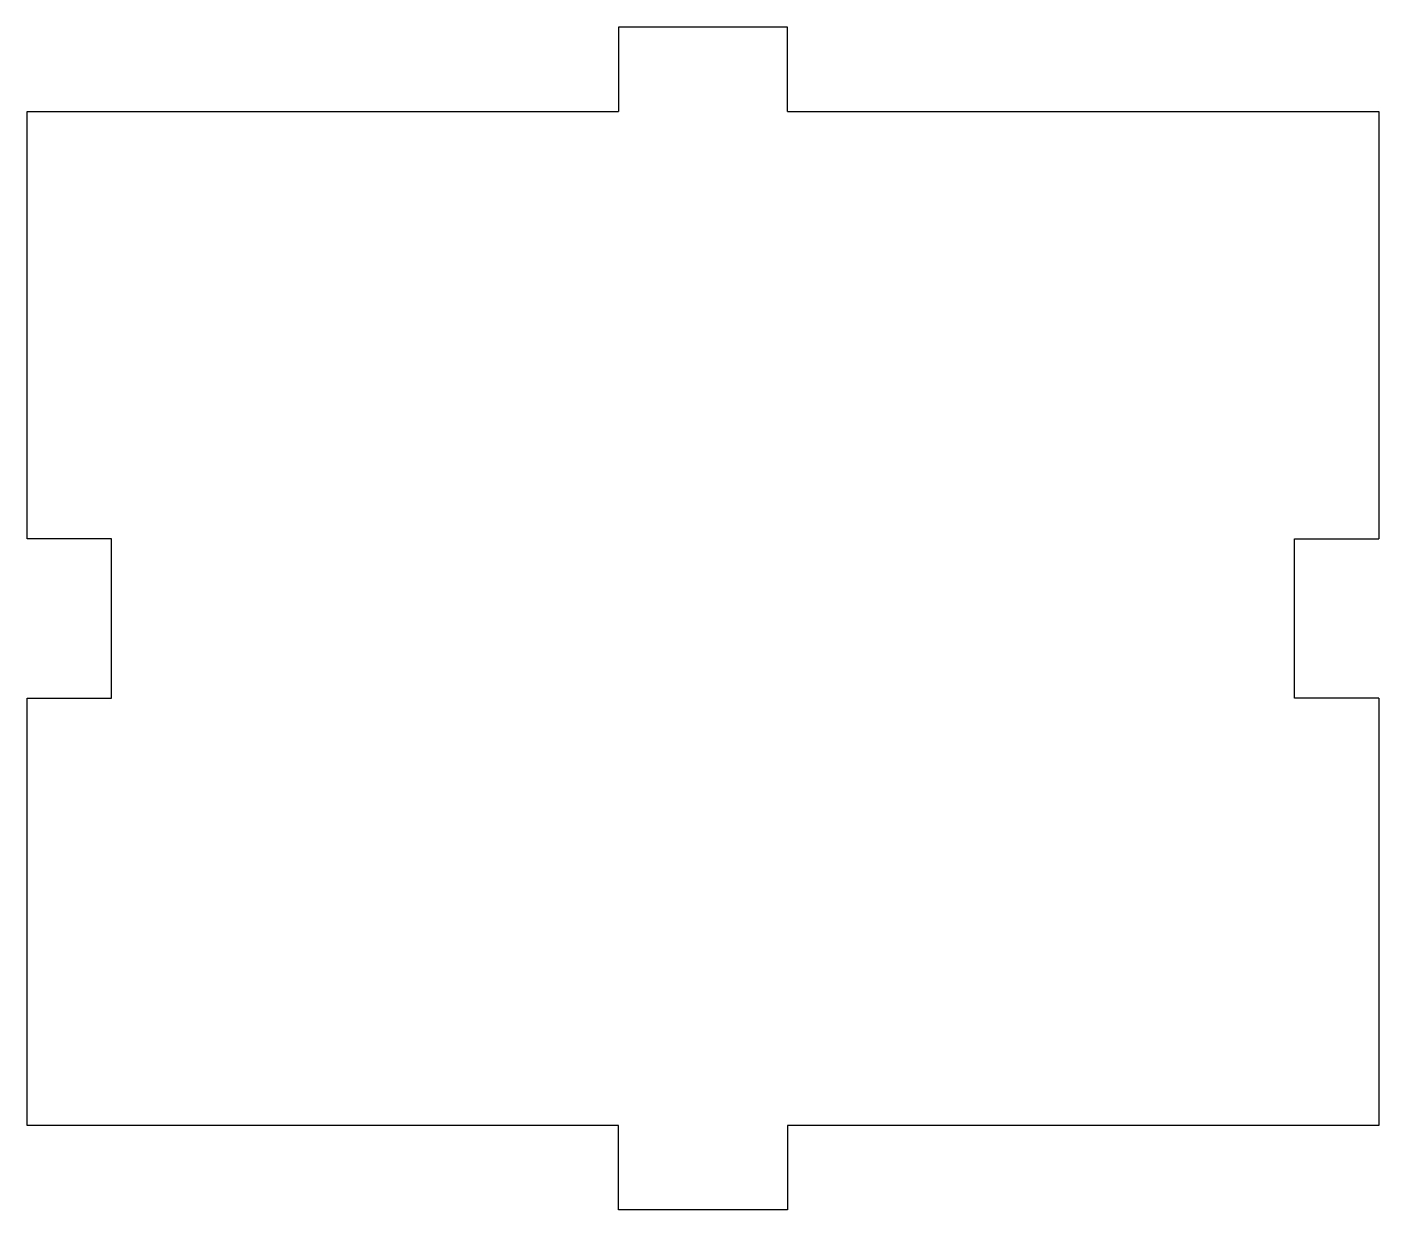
# Model space of a CAD drawing. Extents: x -37 to 27, y -2 to 54.
import ezdxf

# ---------------------------------------------------------------- set-up
doc = ezdxf.new("R2010")
doc.units = 0
doc.layers.get('0').update_dxf_attribs({"linetype": 'continuous'})

# ---------------------------------------------------------------- blocks, each defined once
blk = doc.blocks.new('BODY004')
at = {"color": 0}
for p, q in [((-9, 54), (-9, 50)), ((-5, 54), (-9, 54)), ((-1, 54), (-5, 54)), ((-1, 50), (-1, 54)), ((-37, 29.775), (-37, 50)), ((-37, 50), (-9, 50)), ((-1, 50), (27, 50)), ((27, 50), (27, 29.775)), ((-33, 29.775), (-37, 29.775)), ((-33, 26), (-33, 29.775)), ((23, 29.775), (27, 29.775)), ((23, 26), (23, 29.775)), ((-33, 22.225), (-33, 26)), ((23, 22.225), (23, 26)), ((-37, 2), (-37, 22.225)), ((-37, 22.225), (-33, 22.225)), ((27, 22.225), (23, 22.225)), ((27, 22.225), (27, 2)), ((-9, 2), (-37, 2)), ((-9, -2), (-9, 2)), ((27, 2), (-1, 2)), ((-1, 2), (-1, -2)), ((-5, -2), (-9, -2)), ((-1, -2), (-5, -2))]:
    blk.add_line(p, q, dxfattribs=at)

msp = doc.modelspace()

# ---------------------------------------------------------------- block references
at = {"color": 0}
msp.add_blockref('BODY004', (0, 0), dxfattribs=at)

doc.saveas('drawing.dxf')
